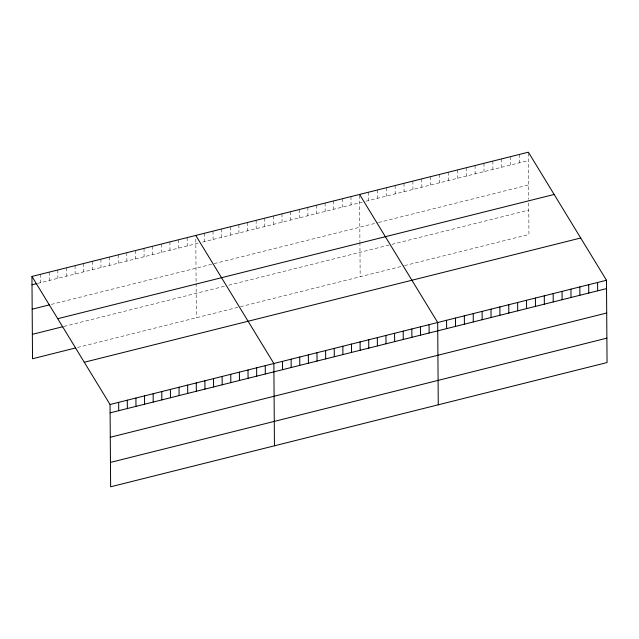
<?xml version="1.0" encoding="UTF-8"?>
<svg xmlns="http://www.w3.org/2000/svg" width="639" height="639" viewBox="0 0 639 639"><rect width="100%" height="100%" fill="white"/><g stroke="black" fill="none" stroke-linecap="round" stroke-linejoin="round"><path stroke-width="0.48" stroke-dasharray="3.19 2.4" d="M37.757 283.357L198.705 243.068M202.531 242.109L362.313 202.116M365.867 201.229L528.429 160.541M51.336 304.404L213.242 263.875M214.201 263.635L377.585 222.739M378.472 222.516L528.605 184.943M63.972 326.425L224.912 286.144M228.746 285.186L391.084 244.553M391.971 244.33L528.78 210.087M77.551 347.472L239.457 306.952M240.416 306.712L403.696 265.84M404.583 265.616L528.948 234.489L528.709 200.207M528.381 153.12L528.701 199.312M519.491 154.414L519.547 162.761M510.609 156.643L510.665 164.982M501.727 158.863L501.783 167.21M492.845 161.092L492.901 169.431M483.955 163.312L484.019 171.651M475.073 165.533L475.128 173.88M466.19 167.761L466.246 176.1M457.308 169.982L457.364 178.329M448.426 172.203L448.482 180.549M439.544 174.431L439.6 182.77M430.654 176.652L430.718 184.998M421.772 178.88L421.836 187.219M412.89 181.101L412.946 189.44M404.008 183.321L404.064 191.668M395.126 185.55L395.182 193.889M386.244 187.77L386.299 196.117M377.353 189.991L377.417 198.338M368.471 192.219L368.535 200.558M359.597 195.366L359.917 241.558M359.925 242.453L360.164 276.735M350.971 196.596L351.027 204.943M342.344 198.761L342.4 207.1M333.726 200.918L333.782 209.257M325.099 203.074L325.163 211.413M316.481 205.231L316.537 213.578M307.854 207.387L307.918 215.734M299.236 209.544L299.292 217.891M290.609 211.709L290.673 220.048M281.991 213.865L282.047 222.204M273.372 216.022L273.428 224.361M264.746 218.179L264.802 226.525M256.127 220.335L256.183 228.682M247.501 222.5L247.565 230.839M238.882 224.656L238.938 232.995M230.256 226.813L230.32 235.152M221.637 228.97L221.693 237.317M213.011 231.126L213.075 239.473M204.392 233.291L204.448 241.63M195.798 239.154L196.101 282.558M196.109 283.46L196.341 317.743M187.147 237.604L187.203 245.943M178.529 239.761L178.585 248.108M169.902 241.917L169.958 250.264M161.284 244.074L161.34 252.421M152.657 246.239L152.721 254.578M144.039 248.395L144.095 256.734M135.412 250.552L135.476 258.891M126.794 252.709L126.849 261.055M118.167 254.865L118.231 263.212M109.549 257.03L109.604 265.369M100.93 259.186L100.986 267.525M92.304 261.343L92.359 269.682M83.685 263.5L83.741 271.847M75.059 265.656L75.122 274.003M66.44 267.821L66.496 276.16M57.814 269.977L57.877 278.316M49.195 272.134L49.251 280.473M40.569 274.291L40.632 282.638"/><path stroke-width="0.96" d="M31.95 276.447L528.373 152.194L606.475 280.257L607.05 362.553L110.627 486.806L110.052 404.511L31.95 276.447L32.525 358.743L75.634 347.951M32.006 284.794L36.798 283.596M32.182 309.196L49.427 304.883M57.726 318.709L554.149 194.456M32.357 334.341L63.013 326.665M84.276 362.249L580.699 237.996M110.052 404.511L606.475 280.257M110.108 412.85L606.531 288.596M110.283 437.26L606.707 312.998M110.459 462.404L606.882 338.143M359.589 194.44L437.691 322.503L438.266 404.799M195.774 235.448L273.867 363.503L274.443 445.798M597.593 282.478L597.649 290.817M588.711 284.698L588.767 293.045M579.829 286.927L579.885 295.266M570.939 289.147L571.002 297.494M562.056 291.376L562.12 299.715M553.174 293.597L553.23 301.935M544.292 295.817L544.348 304.164M535.41 298.046L535.466 306.385M526.528 300.266L526.584 308.605M517.638 302.487L517.702 310.834M508.756 304.715L508.82 313.054M499.874 306.936L499.93 315.283M490.992 309.164L491.048 317.503M482.11 311.385L482.165 319.724M473.227 313.605L473.283 321.952M464.337 315.834L464.401 324.173M455.455 318.054L455.519 326.393M446.573 320.275L446.629 328.622M429.073 324.66L429.128 332.999M420.446 326.817L420.502 335.163M411.828 328.973L411.883 337.32M403.201 331.138L403.265 339.477M394.582 333.294L394.638 341.633M385.956 335.451L386.02 343.79M377.337 337.608L377.393 345.955M368.711 339.764L368.775 348.111M360.092 341.921L360.148 350.268M351.474 344.086L351.53 352.424M342.847 346.242L342.903 354.581M334.229 348.399L334.285 356.738M325.602 350.555L325.658 358.902M316.984 352.712L317.04 361.059M308.357 354.877L308.421 363.216M299.739 357.033L299.795 365.372M291.112 359.19L291.176 367.529M282.494 361.347L282.55 369.693M265.249 365.668L265.305 374.007M256.63 367.824L256.686 376.163M248.004 369.981L248.06 378.32M239.385 372.138L239.441 380.485M230.759 374.294L230.823 382.641M222.14 376.451L222.196 384.798M213.514 378.615L213.578 386.954M204.895 380.772L204.951 389.111M196.269 382.929L196.333 391.268M187.65 385.085L187.706 393.432M179.032 387.242L179.088 395.589M170.405 389.407L170.461 397.746M161.787 391.563L161.843 399.902M153.16 393.72L153.216 402.059M144.542 395.876L144.598 404.223M135.915 398.033L135.979 406.38M127.297 400.198L127.353 408.537M118.67 402.354L118.734 410.693"/></g></svg>
